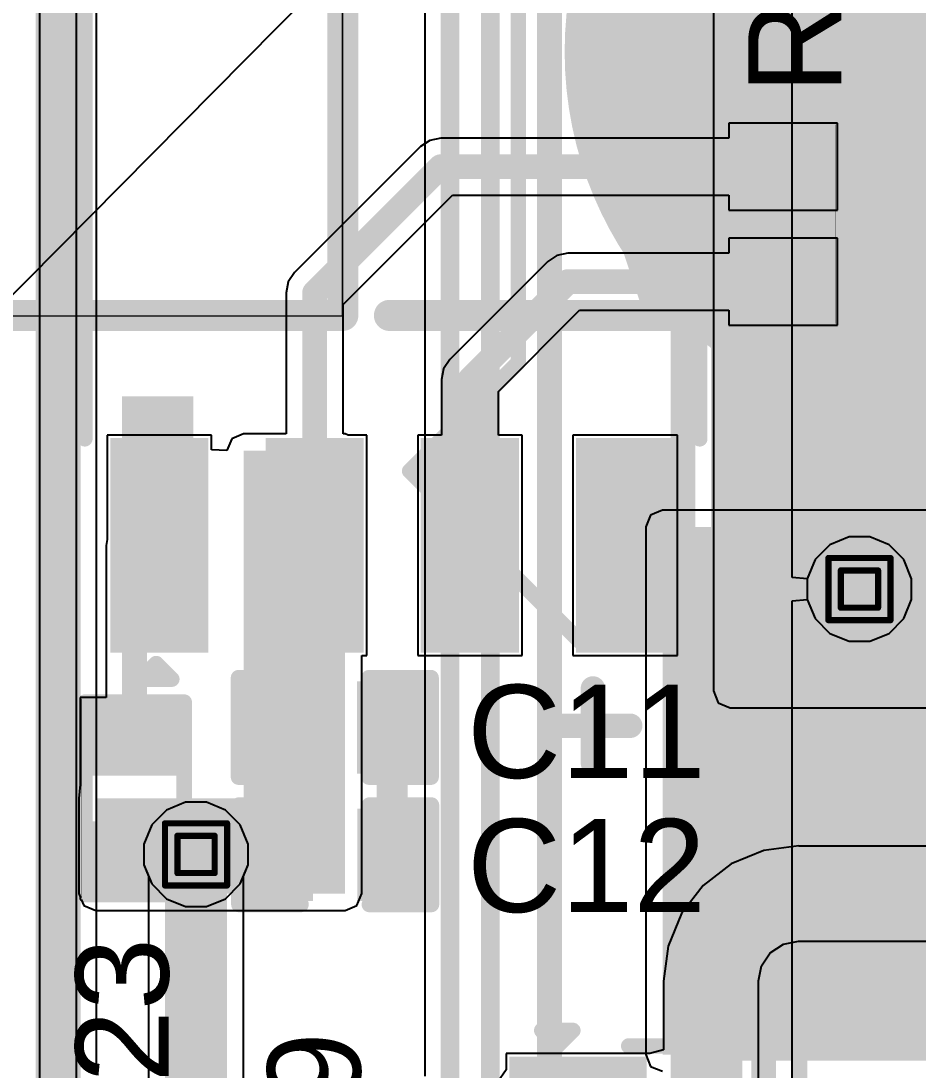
# Model space of a CAD drawing. Header units: inches. Extents: x -11 to 5433, y -4 to 5447.
# Drawn here: x 53.77 to 61.1, y 6.38 to 14.96 of the extents above; entities that cross this region are included whole.
import ezdxf

# ---------------------------------------------------------------- set-up
doc = ezdxf.new("R2010")
doc.units = ezdxf.units.IN
for name, color, linetype in [('Bottom Layer', 5, 'Continuous'), ('Bottom Overlay', 54, 'Continuous'), ('Bottom Paste', 16, 'Continuous'), ('Bottom Solder', 6, 'Continuous'), ('Drill Drawing', 1, 'Continuous'), ('Ground', 16, 'Continuous'), ('Mechanical 4', 56, 'Continuous'), ('Power', 76, 'Continuous'), ('Top Layer', 1, 'Continuous'), ('Top Overlay', 2, 'Continuous'), ('Top Paste', 8, 'Continuous'), ('Top Solder', 216, 'Continuous'), ('Via Holes', 16, 'Continuous')]:
    doc.layers.add(name, color=color, linetype=linetype)
doc.styles.add('Arial', font='', dxfattribs={"height": 0.2})
doc.styles.get('Arial').set_extended_font_data('Arial')

# ---------------------------------------------------------------- blocks, each defined once
blk = doc.blocks.new('SOIC_8_0_154___3_90___W______7')
at = {"layer": 'Top Layer'}
for points in [[(-3.475, 1.605), (-3.475, 2.205), (-1.925, 2.205), (-1.925, 1.605)], [(1.925, 1.605), (1.925, 2.205), (3.475, 2.205), (3.475, 1.605)], [(-3.475, 0.335), (-3.475, 0.935), (-1.925, 0.935), (-1.925, 0.335)], [(1.925, 0.335), (1.925, 0.935), (3.475, 0.935), (3.475, 0.335)], [(-3.475, -0.935), (-3.475, -0.335), (-1.925, -0.335), (-1.925, -0.935)], [(1.925, -0.935), (1.925, -0.335), (3.475, -0.335), (3.475, -0.935)], [(-3.475, -2.205), (-3.475, -1.605), (-1.925, -1.605), (-1.925, -2.205)], [(1.925, -2.205), (1.925, -1.605), (3.475, -1.605), (3.475, -2.205)]]:
    blk.add_hatch(color=1, dxfattribs=at).paths.add_polyline_path(points)
at = {"layer": 'Top Overlay'}
blk.add_hatch(color=2, dxfattribs=at).paths.add_polyline_path([(-1.8381, 1.6259), (-1.4825, 1.6259), (-1.4825, 2.2101), (-1.8381, 2.2101)])
at = {"layer": 'Top Paste'}
for points in [[(-3.475, 1.605), (-3.475, 2.205), (-1.925, 2.205), (-1.925, 1.605)], [(1.925, 1.605), (1.925, 2.205), (3.475, 2.205), (3.475, 1.605)], [(-3.475, 0.335), (-3.475, 0.935), (-1.925, 0.935), (-1.925, 0.335)], [(1.925, 0.335), (1.925, 0.935), (3.475, 0.935), (3.475, 0.335)], [(-3.475, -0.935), (-3.475, -0.335), (-1.925, -0.335), (-1.925, -0.935)], [(1.925, -0.935), (1.925, -0.335), (3.475, -0.335), (3.475, -0.935)], [(-3.475, -2.205), (-3.475, -1.605), (-1.925, -1.605), (-1.925, -2.205)], [(1.925, -2.205), (1.925, -1.605), (3.475, -1.605), (3.475, -2.205)]]:
    blk.add_hatch(color=8, dxfattribs=at).paths.add_polyline_path(points)
at = {"layer": 'Top Solder'}
for points in [[(-3.5766, 1.5034), (-3.5766, 2.3066), (-1.8234, 2.3066), (-1.8234, 1.5034)], [(1.8234, 1.5034), (1.8234, 2.3066), (3.5766, 2.3066), (3.5766, 1.5034)], [(-3.5766, 0.2334), (-3.5766, 1.0366), (-1.8234, 1.0366), (-1.8234, 0.2334)], [(1.8234, 0.2334), (1.8234, 1.0366), (3.5766, 1.0366), (3.5766, 0.2334)], [(-3.5766, -1.0366), (-3.5766, -0.2334), (-1.8234, -0.2334), (-1.8234, -1.0366)], [(1.8234, -1.0366), (1.8234, -0.2334), (3.5766, -0.2334), (3.5766, -1.0366)], [(-3.5766, -2.3066), (-3.5766, -1.5034), (-1.8234, -1.5034), (-1.8234, -2.3066)], [(1.8234, -2.3066), (1.8234, -1.5034), (3.5766, -1.5034), (3.5766, -2.3066)]]:
    blk.add_hatch(color=216, dxfattribs=at).paths.add_polyline_path(points)
at = {"layer": 'Top Overlay'}
for points in [[(-1.8288, 2.5146, 0.127, 0.127, 0), (1.8034, 2.5146, 0.127, 0.127, 0)], [(-3.794, 2.0574, 0.127, 0.127, 0), (-3.794, 1.8034, 0.127, 0.127, 0)], [(-3.794, 2.0574, 0.127, 0.127, 0), (-3.667, 1.9304, 0.127, 0.127, 0)], [(-3.667, 1.9304, 0.127, 0.127, 0), (-3.794, 1.8034, 0.127, 0.127, 0)], [(-1.8288, -2.5146, 0.127, 0.127, 0), (1.8034, -2.5146, 0.127, 0.127, 0)]]:
    blk.add_lwpolyline(points, format="xyseb", dxfattribs=at)
for points in [[(-1.8605, 2.5146, 0.0635, 0.0635, 1), (-1.7971, 2.5146, 0.0635, 0.0635, 1)], [(1.7716, 2.5146, 0.0635, 0.0635, 1), (1.8352, 2.5146, 0.0635, 0.0635, 1)], [(-3.8258, 2.0574, 0.0635, 0.0635, 1), (-3.7623, 2.0574, 0.0635, 0.0635, 1)], [(-3.8258, 2.0574, 0.0635, 0.0635, 1), (-3.7623, 2.0574, 0.0635, 0.0635, 1)], [(-3.6988, 1.9304, 0.0635, 0.0635, 1), (-3.6353, 1.9304, 0.0635, 0.0635, 1)], [(-3.6988, 1.9304, 0.0635, 0.0635, 1), (-3.6353, 1.9304, 0.0635, 0.0635, 1)], [(-3.8258, 1.8034, 0.0635, 0.0635, 1), (-3.7623, 1.8034, 0.0635, 0.0635, 1)], [(-3.8258, 1.8034, 0.0635, 0.0635, 1), (-3.7623, 1.8034, 0.0635, 0.0635, 1)], [(-1.8605, -2.5146, 0.0635, 0.0635, 1), (-1.7971, -2.5146, 0.0635, 0.0635, 1)], [(1.7716, -2.5146, 0.0635, 0.0635, 1), (1.8352, -2.5146, 0.0635, 0.0635, 1)]]:
    blk.add_lwpolyline(points, format="xyseb", close=True, dxfattribs=at)
blk = doc.blocks.new('R___0402_8')
at = {"layer": 'Top Layer'}
for points in [[(-0.6985, -0.3175), (-0.6985, 0.3175), (-0.2413, 0.3175), (-0.2413, -0.3175)], [(0.2413, -0.3175), (0.2413, 0.3175), (0.6985, 0.3175), (0.6985, -0.3175)]]:
    blk.add_hatch(color=1, dxfattribs=at).paths.add_polyline_path(points)
at = {"layer": 'Top Paste'}
for points in [[(-0.6985, -0.3175), (-0.6985, 0.3175), (-0.2413, 0.3175), (-0.2413, -0.3175)], [(0.2413, -0.3175), (0.2413, 0.3175), (0.6985, 0.3175), (0.6985, -0.3175)]]:
    blk.add_hatch(color=8, dxfattribs=at).paths.add_polyline_path(points)
at = {"layer": 'Top Solder'}
for points in [[(-0.7535, -0.3725), (-0.7535, 0.3725), (-0.1863, 0.3725), (-0.1863, -0.3725)], [(0.1863, -0.3725), (0.1863, 0.3725), (0.7535, 0.3725), (0.7535, -0.3725)]]:
    blk.add_hatch(color=216, dxfattribs=at).paths.add_polyline_path(points)
at = {"layer": 'Top Overlay'}
for points in [[(-0.7874, 0.4064, 0.127, 0.127, 0), (-0.7874, -0.4064, 0.127, 0.127, 0)], [(-0.7874, 0.4064, 0.127, 0.127, 0), (0.7874, 0.4064, 0.127, 0.127, 0)], [(0.7874, 0.4064, 0.127, 0.127, 0), (0.7874, -0.4064, 0.127, 0.127, 0)], [(-0.7874, -0.4064, 0.127, 0.127, 0), (0.7874, -0.4064, 0.127, 0.127, 0)], [(-0.8128, -0.4318, 0.00323, 0.00323, 0), (0.8128, -0.4318, 0.00323, 0.00323, 0)]]:
    blk.add_lwpolyline(points, format="xyseb", dxfattribs=at)
for points in [[(-0.8191, 0.4064, 0.0635, 0.0635, 1), (-0.7556, 0.4064, 0.0635, 0.0635, 1)], [(-0.8191, 0.4064, 0.0635, 0.0635, 1), (-0.7556, 0.4064, 0.0635, 0.0635, 1)], [(0.7556, 0.4064, 0.0635, 0.0635, 1), (0.8191, 0.4064, 0.0635, 0.0635, 1)], [(0.7556, 0.4064, 0.0635, 0.0635, 1), (0.8191, 0.4064, 0.0635, 0.0635, 1)], [(-0.8191, -0.4064, 0.0635, 0.0635, 1), (-0.7556, -0.4064, 0.0635, 0.0635, 1)], [(-0.8191, -0.4064, 0.0635, 0.0635, 1), (-0.7556, -0.4064, 0.0635, 0.0635, 1)], [(0.7556, -0.4064, 0.0635, 0.0635, 1), (0.8191, -0.4064, 0.0635, 0.0635, 1)], [(0.7556, -0.4064, 0.0635, 0.0635, 1), (0.8191, -0.4064, 0.0635, 0.0635, 1)], [(-0.8136, -0.4318, 0.00161, 0.00161, 1), (-0.812, -0.4318, 0.00161, 0.00161, 1)], [(0.812, -0.4318, 0.00161, 0.00161, 1), (0.8136, -0.4318, 0.00161, 0.00161, 1)]]:
    blk.add_lwpolyline(points, format="xyseb", close=True, dxfattribs=at)
blk = doc.blocks.new('R___0402_9')
at = {"layer": 'Top Layer'}
for points in [[(-0.6985, -0.3175), (-0.6985, 0.3175), (-0.2413, 0.3175), (-0.2413, -0.3175)], [(0.2413, -0.3175), (0.2413, 0.3175), (0.6985, 0.3175), (0.6985, -0.3175)]]:
    blk.add_hatch(color=1, dxfattribs=at).paths.add_polyline_path(points)
at = {"layer": 'Top Paste'}
for points in [[(-0.6985, -0.3175), (-0.6985, 0.3175), (-0.2413, 0.3175), (-0.2413, -0.3175)], [(0.2413, -0.3175), (0.2413, 0.3175), (0.6985, 0.3175), (0.6985, -0.3175)]]:
    blk.add_hatch(color=8, dxfattribs=at).paths.add_polyline_path(points)
at = {"layer": 'Top Solder'}
for points in [[(-0.7535, -0.3725), (-0.7535, 0.3725), (-0.1863, 0.3725), (-0.1863, -0.3725)], [(0.1863, -0.3725), (0.1863, 0.3725), (0.7535, 0.3725), (0.7535, -0.3725)]]:
    blk.add_hatch(color=216, dxfattribs=at).paths.add_polyline_path(points)
at = {"layer": 'Top Overlay'}
for points in [[(-0.7874, -0.4064, 0.127, 0.127, 0), (-0.7874, 0.4064, 0.127, 0.127, 0)], [(0.7874, 0.4064, 0.127, 0.127, 0), (-0.7874, 0.4064, 0.127, 0.127, 0)], [(0.7874, -0.4064, 0.127, 0.127, 0), (0.7874, 0.4064, 0.127, 0.127, 0)], [(0.7874, -0.4064, 0.127, 0.127, 0), (-0.7874, -0.4064, 0.127, 0.127, 0)], [(0.8128, -0.4318, 0.00323, 0.00323, 0), (-0.8128, -0.4318, 0.00323, 0.00323, 0)]]:
    blk.add_lwpolyline(points, format="xyseb", dxfattribs=at)
for points in [[(-0.8191, 0.4064, 0.0635, 0.0635, 1), (-0.7556, 0.4064, 0.0635, 0.0635, 1)], [(-0.8191, 0.4064, 0.0635, 0.0635, 1), (-0.7556, 0.4064, 0.0635, 0.0635, 1)], [(0.7556, 0.4064, 0.0635, 0.0635, 1), (0.8191, 0.4064, 0.0635, 0.0635, 1)], [(0.7556, 0.4064, 0.0635, 0.0635, 1), (0.8191, 0.4064, 0.0635, 0.0635, 1)], [(-0.8191, -0.4064, 0.0635, 0.0635, 1), (-0.7556, -0.4064, 0.0635, 0.0635, 1)], [(-0.8191, -0.4064, 0.0635, 0.0635, 1), (-0.7556, -0.4064, 0.0635, 0.0635, 1)], [(0.7556, -0.4064, 0.0635, 0.0635, 1), (0.8191, -0.4064, 0.0635, 0.0635, 1)], [(0.7556, -0.4064, 0.0635, 0.0635, 1), (0.8191, -0.4064, 0.0635, 0.0635, 1)], [(-0.8136, -0.4318, 0.00161, 0.00161, 1), (-0.812, -0.4318, 0.00161, 0.00161, 1)], [(0.812, -0.4318, 0.00161, 0.00161, 1), (0.8136, -0.4318, 0.00161, 0.00161, 1)]]:
    blk.add_lwpolyline(points, format="xyseb", close=True, dxfattribs=at)
blk = doc.blocks.new('MY_927_02_B_12')
at = {"layer": 'Bottom Layer'}
h = blk.add_hatch(color=5, dxfattribs=at)
edge = h.paths.add_edge_path()
edge.add_arc((0, 0), 3, 0, 360)
blk.add_hatch(color=5, dxfattribs=at).paths.add_polyline_path([(4.7, 2), (8.2, 2), (8.2, -2), (4.7, -2)])
at = {"layer": 'Bottom Paste'}
h = blk.add_hatch(color=16, dxfattribs=at)
edge = h.paths.add_edge_path()
edge.add_arc((0, 0), 3, 0, 360)
blk.add_hatch(color=16, dxfattribs=at).paths.add_polyline_path([(4.7, 2), (8.2, 2), (8.2, -2), (4.7, -2)])
at = {"layer": 'Bottom Solder'}
h = blk.add_hatch(color=6, dxfattribs=at)
edge = h.paths.add_edge_path()
edge.add_arc((0, 0), 3.0508, 0, 360)
blk.add_hatch(color=6, dxfattribs=at).paths.add_polyline_path([(4.6492, 2.0508), (8.2508, 2.0508), (8.2508, -2.0508), (4.6492, -2.0508)])
at = {"layer": 'Bottom Overlay'}
for points in [[(4.826, -2.921, 0.127, 0.127, 0), (4.826, -2.4811, 0.127, 0.127, 0)], [(5.5118, -3.1242, 0.2, 0.2, 0), (5.5118, -2.5146, 0.2, 0.2, 0)], [(5.8166, -2.8194, 0.2, 0.2, 0), (5.207, -2.8194, 0.2, 0.2, 0)], [(3.429, -4.318, 0.127, 0.127, 0), (4.826, -2.921, 0.127, 0.127, 0)], [(2.54, -3.429, 0.127, 0.127, 0), (-2.54, -3.429, 0.127, 0.127, 0)], [(3.429, -4.318, 0.127, 0.127, 0), (2.54, -3.429, 0.127, 0.127, 0)]]:
    blk.add_lwpolyline(points, format="xyseb", dxfattribs=at)
for points in [[(4.7942, -2.4811, 0.0635, 0.0635, 1), (4.8577, -2.4811, 0.0635, 0.0635, 1)], [(5.4618, -2.5146, 0.1, 0.1, 1), (5.5618, -2.5146, 0.1, 0.1, 1)], [(5.157, -2.8194, 0.1, 0.1, 1), (5.257, -2.8194, 0.1, 0.1, 1)], [(5.7666, -2.8194, 0.1, 0.1, 1), (5.8666, -2.8194, 0.1, 0.1, 1)], [(4.7942, -2.921, 0.0635, 0.0635, 1), (4.8577, -2.921, 0.0635, 0.0635, 1)], [(4.7942, -2.921, 0.0635, 0.0635, 1), (4.8577, -2.921, 0.0635, 0.0635, 1)], [(5.4618, -3.1242, 0.1, 0.1, 1), (5.5618, -3.1242, 0.1, 0.1, 1)], [(2.5082, -3.429, 0.0635, 0.0635, 1), (2.5717, -3.429, 0.0635, 0.0635, 1)], [(2.5082, -3.429, 0.0635, 0.0635, 1), (2.5717, -3.429, 0.0635, 0.0635, 1)], [(3.3972, -4.318, 0.0635, 0.0635, 1), (3.4607, -4.318, 0.0635, 0.0635, 1)], [(3.3972, -4.318, 0.0635, 0.0635, 1), (3.4607, -4.318, 0.0635, 0.0635, 1)]]:
    blk.add_lwpolyline(points, format="xyseb", close=True, dxfattribs=at)
blk = doc.blocks.new('____0402_13')
at = {"layer": 'Top Layer'}
for points in [[(-0.6985, -0.3175), (-0.6985, 0.3175), (-0.2413, 0.3175), (-0.2413, -0.3175)], [(0.2413, -0.3175), (0.2413, 0.3175), (0.6985, 0.3175), (0.6985, -0.3175)]]:
    blk.add_hatch(color=1, dxfattribs=at).paths.add_polyline_path(points)
at = {"layer": 'Top Paste'}
for points in [[(-0.6985, -0.3175), (-0.6985, 0.3175), (-0.2413, 0.3175), (-0.2413, -0.3175)], [(0.2413, -0.3175), (0.2413, 0.3175), (0.6985, 0.3175), (0.6985, -0.3175)]]:
    blk.add_hatch(color=8, dxfattribs=at).paths.add_polyline_path(points)
at = {"layer": 'Top Solder'}
for points in [[(-0.7585, -0.3775), (-0.7585, 0.3775), (-0.1813, 0.3775), (-0.1813, -0.3775)], [(0.1813, -0.3775), (0.1813, 0.3775), (0.7585, 0.3775), (0.7585, -0.3775)]]:
    blk.add_hatch(color=216, dxfattribs=at).paths.add_polyline_path(points)
at = {"layer": 'Top Overlay'}
for points in [[(-0.2794, 0.4064, 0.127, 0.127, 0), (-0.7874, 0.4064, 0.127, 0.127, 0)], [(-0.7874, 0.4064, 0.127, 0.127, 0), (-0.7874, -0.4064, 0.127, 0.127, 0)], [(0.7874, 0.4064, 0.127, 0.127, 0), (0.2794, 0.4064, 0.127, 0.127, 0)], [(0.7874, 0.4064, 0.127, 0.127, 0), (0.7874, -0.4064, 0.127, 0.127, 0)], [(-0.2794, -0.4064, 0.127, 0.127, 0), (-0.7874, -0.4064, 0.127, 0.127, 0)], [(0.7874, -0.4064, 0.127, 0.127, 0), (0.2794, -0.4064, 0.127, 0.127, 0)]]:
    blk.add_lwpolyline(points, format="xyseb", dxfattribs=at)
for points in [[(-0.8191, 0.4064, 0.0635, 0.0635, 1), (-0.7556, 0.4064, 0.0635, 0.0635, 1)], [(-0.8191, 0.4064, 0.0635, 0.0635, 1), (-0.7556, 0.4064, 0.0635, 0.0635, 1)], [(-0.3111, 0.4064, 0.0635, 0.0635, 1), (-0.2477, 0.4064, 0.0635, 0.0635, 1)], [(0.2477, 0.4064, 0.0635, 0.0635, 1), (0.3111, 0.4064, 0.0635, 0.0635, 1)], [(0.7556, 0.4064, 0.0635, 0.0635, 1), (0.8191, 0.4064, 0.0635, 0.0635, 1)], [(0.7556, 0.4064, 0.0635, 0.0635, 1), (0.8191, 0.4064, 0.0635, 0.0635, 1)], [(-0.8191, -0.4064, 0.0635, 0.0635, 1), (-0.7556, -0.4064, 0.0635, 0.0635, 1)], [(-0.8191, -0.4064, 0.0635, 0.0635, 1), (-0.7556, -0.4064, 0.0635, 0.0635, 1)], [(-0.3111, -0.4064, 0.0635, 0.0635, 1), (-0.2477, -0.4064, 0.0635, 0.0635, 1)], [(0.2477, -0.4064, 0.0635, 0.0635, 1), (0.3111, -0.4064, 0.0635, 0.0635, 1)], [(0.7556, -0.4064, 0.0635, 0.0635, 1), (0.8191, -0.4064, 0.0635, 0.0635, 1)], [(0.7556, -0.4064, 0.0635, 0.0635, 1), (0.8191, -0.4064, 0.0635, 0.0635, 1)]]:
    blk.add_lwpolyline(points, format="xyseb", close=True, dxfattribs=at)
blk = doc.blocks.new('C___0402_14')
at = {"layer": 'Top Layer'}
for points in [[(-0.6985, -0.3175), (-0.6985, 0.3175), (-0.2413, 0.3175), (-0.2413, -0.3175)], [(0.2413, -0.3175), (0.2413, 0.3175), (0.6985, 0.3175), (0.6985, -0.3175)]]:
    blk.add_hatch(color=1, dxfattribs=at).paths.add_polyline_path(points)
at = {"layer": 'Top Paste'}
for points in [[(-0.6985, -0.3175), (-0.6985, 0.3175), (-0.2413, 0.3175), (-0.2413, -0.3175)], [(0.2413, -0.3175), (0.2413, 0.3175), (0.6985, 0.3175), (0.6985, -0.3175)]]:
    blk.add_hatch(color=8, dxfattribs=at).paths.add_polyline_path(points)
at = {"layer": 'Top Solder'}
for points in [[(-0.7585, -0.3775), (-0.7585, 0.3775), (-0.1813, 0.3775), (-0.1813, -0.3775)], [(0.1813, -0.3775), (0.1813, 0.3775), (0.7585, 0.3775), (0.7585, -0.3775)]]:
    blk.add_hatch(color=216, dxfattribs=at).paths.add_polyline_path(points)
at = {"layer": 'Top Overlay'}
for points in [[(-0.2794, 0.4064, 0.127, 0.127, 0), (-0.7874, 0.4064, 0.127, 0.127, 0)], [(-0.7874, 0.4064, 0.127, 0.127, 0), (-0.7874, -0.4064, 0.127, 0.127, 0)], [(0.7874, 0.4064, 0.127, 0.127, 0), (0.2794, 0.4064, 0.127, 0.127, 0)], [(0.7874, 0.4064, 0.127, 0.127, 0), (0.7874, -0.4064, 0.127, 0.127, 0)], [(-0.2794, -0.4064, 0.127, 0.127, 0), (-0.7874, -0.4064, 0.127, 0.127, 0)], [(0.7874, -0.4064, 0.127, 0.127, 0), (0.2794, -0.4064, 0.127, 0.127, 0)]]:
    blk.add_lwpolyline(points, format="xyseb", dxfattribs=at)
for points in [[(-0.8191, 0.4064, 0.0635, 0.0635, 1), (-0.7556, 0.4064, 0.0635, 0.0635, 1)], [(-0.8191, 0.4064, 0.0635, 0.0635, 1), (-0.7556, 0.4064, 0.0635, 0.0635, 1)], [(-0.3111, 0.4064, 0.0635, 0.0635, 1), (-0.2477, 0.4064, 0.0635, 0.0635, 1)], [(0.2477, 0.4064, 0.0635, 0.0635, 1), (0.3111, 0.4064, 0.0635, 0.0635, 1)], [(0.7556, 0.4064, 0.0635, 0.0635, 1), (0.8191, 0.4064, 0.0635, 0.0635, 1)], [(0.7556, 0.4064, 0.0635, 0.0635, 1), (0.8191, 0.4064, 0.0635, 0.0635, 1)], [(-0.8191, -0.4064, 0.0635, 0.0635, 1), (-0.7556, -0.4064, 0.0635, 0.0635, 1)], [(-0.8191, -0.4064, 0.0635, 0.0635, 1), (-0.7556, -0.4064, 0.0635, 0.0635, 1)], [(-0.3111, -0.4064, 0.0635, 0.0635, 1), (-0.2477, -0.4064, 0.0635, 0.0635, 1)], [(0.2477, -0.4064, 0.0635, 0.0635, 1), (0.3111, -0.4064, 0.0635, 0.0635, 1)], [(0.7556, -0.4064, 0.0635, 0.0635, 1), (0.8191, -0.4064, 0.0635, 0.0635, 1)], [(0.7556, -0.4064, 0.0635, 0.0635, 1), (0.8191, -0.4064, 0.0635, 0.0635, 1)]]:
    blk.add_lwpolyline(points, format="xyseb", close=True, dxfattribs=at)
blk = doc.blocks.new('SOT_23_37')
at = {"layer": 'Top Layer'}
for points in [[(-0.41, 1.46), (0.41, 1.46), (0.41, 0.54), (-0.41, 0.54)], [(-1.36, -0.54), (-0.54, -0.54), (-0.54, -1.46), (-1.36, -1.46)], [(0.54, -0.54), (1.36, -0.54), (1.36, -1.46), (0.54, -1.46)]]:
    blk.add_hatch(color=1, dxfattribs=at).paths.add_polyline_path(points)
at = {"layer": 'Top Paste'}
for points in [[(-0.41, 1.46), (0.41, 1.46), (0.41, 0.54), (-0.41, 0.54)], [(-1.36, -0.54), (-0.54, -0.54), (-0.54, -1.46), (-1.36, -1.46)], [(0.54, -0.54), (1.36, -0.54), (1.36, -1.46), (0.54, -1.46)]]:
    blk.add_hatch(color=8, dxfattribs=at).paths.add_polyline_path(points)
at = {"layer": 'Top Solder'}
for points in [[(-0.5116, 1.5616), (0.5116, 1.5616), (0.5116, 0.4384), (-0.5116, 0.4384)], [(-1.4616, -0.4384), (-0.4384, -0.4384), (-0.4384, -1.5616), (-1.4616, -1.5616)], [(0.4384, -0.4384), (1.4616, -0.4384), (1.4616, -1.5616), (0.4384, -1.5616)]]:
    blk.add_hatch(color=216, dxfattribs=at).paths.add_polyline_path(points)
at = {"layer": 'Top Overlay'}
for points in [[(-1.5494, -0.5842, 0.127, 0.127, 0), (-1.5494, 0.8128, 0.127, 0.127, 0)], [(-0.5588, 0.8128, 0.127, 0.127, 0), (-1.5494, 0.8128, 0.127, 0.127, 0)], [(1.5494, 0.8128, 0.127, 0.127, 0), (0.5588, 0.8128, 0.127, 0.127, 0)], [(1.5494, -0.5842, 0.127, 0.127, 0), (1.5494, 0.8128, 0.127, 0.127, 0)], [(0.3302, -0.7874, 0.127, 0.127, 0), (-0.3302, -0.7874, 0.127, 0.127, 0)], [(-1.5494, -1.1684, 0.127, 0.127, 0), (-1.6764, -1.0414, 0.127, 0.127, 0)], [(-1.6764, -1.2954, 0.127, 0.127, 0), (-1.6764, -1.0414, 0.127, 0.127, 0)], [(-1.6764, -1.2954, 0.127, 0.127, 0), (-1.5494, -1.1684, 0.127, 0.127, 0)]]:
    blk.add_lwpolyline(points, format="xyseb", dxfattribs=at)
for points in [[(-1.5812, 0.8128, 0.0635, 0.0635, 1), (-1.5176, 0.8128, 0.0635, 0.0635, 1)], [(-1.5812, 0.8128, 0.0635, 0.0635, 1), (-1.5176, 0.8128, 0.0635, 0.0635, 1)], [(-0.5905, 0.8128, 0.0635, 0.0635, 1), (-0.5271, 0.8128, 0.0635, 0.0635, 1)], [(0.5271, 0.8128, 0.0635, 0.0635, 1), (0.5905, 0.8128, 0.0635, 0.0635, 1)], [(1.5176, 0.8128, 0.0635, 0.0635, 1), (1.5812, 0.8128, 0.0635, 0.0635, 1)], [(1.5176, 0.8128, 0.0635, 0.0635, 1), (1.5812, 0.8128, 0.0635, 0.0635, 1)], [(-1.5812, -0.5842, 0.0635, 0.0635, 1), (-1.5176, -0.5842, 0.0635, 0.0635, 1)], [(1.5176, -0.5842, 0.0635, 0.0635, 1), (1.5812, -0.5842, 0.0635, 0.0635, 1)], [(-0.3619, -0.7874, 0.0635, 0.0635, 1), (-0.2984, -0.7874, 0.0635, 0.0635, 1)], [(0.2984, -0.7874, 0.0635, 0.0635, 1), (0.3619, -0.7874, 0.0635, 0.0635, 1)], [(-1.7082, -1.0414, 0.0635, 0.0635, 1), (-1.6446, -1.0414, 0.0635, 0.0635, 1)], [(-1.7082, -1.0414, 0.0635, 0.0635, 1), (-1.6446, -1.0414, 0.0635, 0.0635, 1)], [(-1.5812, -1.1684, 0.0635, 0.0635, 1), (-1.5176, -1.1684, 0.0635, 0.0635, 1)], [(-1.5812, -1.1684, 0.0635, 0.0635, 1), (-1.5176, -1.1684, 0.0635, 0.0635, 1)], [(-1.7082, -1.2954, 0.0635, 0.0635, 1), (-1.6446, -1.2954, 0.0635, 0.0635, 1)], [(-1.7082, -1.2954, 0.0635, 0.0635, 1), (-1.6446, -1.2954, 0.0635, 0.0635, 1)]]:
    blk.add_lwpolyline(points, format="xyseb", close=True, dxfattribs=at)
blk = doc.blocks.new('VSON_10_EP_3_3__B_56')
at = {"layer": 'Bottom Solder'}
blk.add_line((0.4153, 1.7527), (5389.6635, 5446.725), dxfattribs=at)

msp = doc.modelspace()

# ---------------------------------------------------------------- hatches: boundary and pattern name
at = {"layer": 'Bottom Layer'}
msp.add_hatch(color=5, dxfattribs=at).paths.add_polyline_path([(59.0148, 6.5066), (63.5148, 6.5066), (63.5148, 10.8204), (59.0148, 10.8204)])
h = msp.add_hatch(color=5, dxfattribs=at)
edge = h.paths.add_edge_path()
edge.add_arc((60.6253, 10.3124), 0.3, 0, 360)
h = msp.add_hatch(color=5, dxfattribs=at)
edge = h.paths.add_edge_path()
edge.add_arc((55.1993, 8.1427), 0.3, 0, 360)
at = {"layer": 'Ground'}
h = msp.add_hatch(color=16, dxfattribs=at)
edge = h.paths.add_edge_path()
edge.add_arc((60.6253, 10.3124), 0.3, 0, 360)
h = msp.add_hatch(color=16, dxfattribs=at)
edge = h.paths.add_edge_path()
edge.add_arc((55.1993, 8.1427), 0.3, 0, 360)
at = {"layer": 'Power'}
msp.add_hatch(color=76, dxfattribs=at).paths.add_polyline_path([(59.5682, 9.4792), (64.3022, 9.4792), (64.3022, 19.7866), (59.5682, 19.7866)])
h = msp.add_hatch(color=76, dxfattribs=at)
edge = h.paths.add_edge_path()
edge.add_arc((60.6253, 10.3124), 0.3, 0, 360)
h = msp.add_hatch(color=76, dxfattribs=at)
edge = h.paths.add_edge_path()
edge.add_arc((55.1993, 8.1427), 0.3, 0, 360)
at = {"layer": 'Top Layer'}
for points in [[(55.588, 7.8223), (56.4185, 7.8223), (56.4185, 11.445), (55.588, 11.445)], [(54.3786, 7.8223), (56.4185, 7.8223), (56.4185, 8.6005), (54.3786, 8.6005)]]:
    msp.add_hatch(color=1, dxfattribs=at).paths.add_polyline_path(points)
h = msp.add_hatch(color=1, dxfattribs=at)
edge = h.paths.add_edge_path()
edge.add_arc((60.6253, 10.3124), 0.3, 0, 360)
h = msp.add_hatch(color=1, dxfattribs=at)
edge = h.paths.add_edge_path()
edge.add_arc((55.1993, 8.1427), 0.3, 0, 360)
at = {"layer": 'Via Holes'}
h = msp.add_hatch(color=7, dxfattribs=at)
edge = h.paths.add_edge_path()
edge.add_arc((60.6253, 10.3124), 0.15, 0, 360)
h = msp.add_hatch(color=7, dxfattribs=at)
edge = h.paths.add_edge_path()
edge.add_arc((55.1993, 8.1427), 0.15, 0, 360)

# ---------------------------------------------------------------- linework, layer by layer
at = {"layer": 'Bottom Layer'}
for p, q in [((54.2228, 5.5009), (54.2228, 20.8349)), ((58.9176, 10.9176), (58.8773, 10.8204)), ((59.0148, 10.9579), (58.9176, 10.9176)), ((63.5148, 10.9579), (59.0148, 10.9579)), ((58.8773, 10.8204), (58.8773, 6.5066)), ((54.9574, 8.5047), (54.8373, 8.3846)), ((55.1144, 8.5697), (54.9574, 8.5047)), ((55.2842, 8.5697), (55.1144, 8.5697)), ((55.4412, 8.5047), (55.2842, 8.5697)), ((55.5613, 8.3846), (55.4412, 8.5047)), ((54.8373, 8.3846), (54.7723, 8.2276)), ((55.6263, 8.2276), (55.5613, 8.3846)), ((54.7723, 8.2276), (54.7723, 8.0578)), ((55.6263, 8.0578), (55.6263, 8.2276)), ((54.7723, 8.0578), (54.8108, 7.9647)), ((55.5878, 7.9647), (55.6263, 8.0578)), ((54.8108, 7.9647), (54.8108, 5.5039)), ((55.5878, 5.9166), (55.5878, 7.9647)), ((58.8773, 6.5066), (58.9176, 6.4094)), ((58.9176, 6.4094), (59.0148, 6.3692))]:
    msp.add_line(p, q, dxfattribs=at)
for points in [[(53.9897, 3.1269, 0.2032, 0.2032, 0), (53.9897, 20.8349, 0.2032, 0.2032, 0)], [(55.1993, 2.5451, 0.508, 0.508, 0), (55.1993, 8.1427, 0.508, 0.508, 0)]]:
    msp.add_lwpolyline(points, format="xyseb", dxfattribs=at)
msp.add_lwpolyline([(55.0723, 8.1427, 0.254, 0.254, 1), (55.3263, 8.1427, 0.254, 0.254, 1)], format="xyseb", close=True, dxfattribs=at)
at = {"layer": 'Drill Drawing'}
for points in [[(60.3713, 10.5664, 0.0508, 0.0508, 0), (60.8793, 10.5664, 0.0508, 0.0508, 0)], [(60.3713, 10.0584, 0.0508, 0.0508, 0), (60.3713, 10.5664, 0.0508, 0.0508, 0)], [(60.8793, 10.0584, 0.0508, 0.0508, 0), (60.8793, 10.5664, 0.0508, 0.0508, 0)], [(60.4729, 10.4648, 0.0508, 0.0508, 0), (60.7777, 10.4648, 0.0508, 0.0508, 0)], [(60.4729, 10.16, 0.0508, 0.0508, 0), (60.4729, 10.4648, 0.0508, 0.0508, 0)], [(60.7777, 10.16, 0.0508, 0.0508, 0), (60.7777, 10.4648, 0.0508, 0.0508, 0)], [(60.4729, 10.16, 0.0508, 0.0508, 0), (60.7777, 10.16, 0.0508, 0.0508, 0)], [(60.3713, 10.0584, 0.0508, 0.0508, 0), (60.8793, 10.0584, 0.0508, 0.0508, 0)], [(54.9453, 8.3967, 0.0508, 0.0508, 0), (55.4533, 8.3967, 0.0508, 0.0508, 0)], [(54.9453, 7.8887, 0.0508, 0.0508, 0), (54.9453, 8.3967, 0.0508, 0.0508, 0)], [(55.4533, 7.8887, 0.0508, 0.0508, 0), (55.4533, 8.3967, 0.0508, 0.0508, 0)], [(55.0469, 8.2951, 0.0508, 0.0508, 0), (55.3517, 8.2951, 0.0508, 0.0508, 0)], [(55.0469, 7.9903, 0.0508, 0.0508, 0), (55.0469, 8.2951, 0.0508, 0.0508, 0)], [(55.3517, 7.9903, 0.0508, 0.0508, 0), (55.3517, 8.2951, 0.0508, 0.0508, 0)], [(55.0469, 7.9903, 0.0508, 0.0508, 0), (55.3517, 7.9903, 0.0508, 0.0508, 0)], [(54.9453, 7.8887, 0.0508, 0.0508, 0), (55.4533, 7.8887, 0.0508, 0.0508, 0)]]:
    msp.add_lwpolyline(points, format="xyseb", dxfattribs=at)
for points in [[(60.3586, 10.5664, 0.0254, 0.0254, 1), (60.384, 10.5664, 0.0254, 0.0254, 1)], [(60.3586, 10.5664, 0.0254, 0.0254, 1), (60.384, 10.5664, 0.0254, 0.0254, 1)], [(60.8666, 10.5664, 0.0254, 0.0254, 1), (60.892, 10.5664, 0.0254, 0.0254, 1)], [(60.8666, 10.5664, 0.0254, 0.0254, 1), (60.892, 10.5664, 0.0254, 0.0254, 1)], [(60.4602, 10.4648, 0.0254, 0.0254, 1), (60.4856, 10.4648, 0.0254, 0.0254, 1)], [(60.4602, 10.4648, 0.0254, 0.0254, 1), (60.4856, 10.4648, 0.0254, 0.0254, 1)], [(60.765, 10.4648, 0.0254, 0.0254, 1), (60.7904, 10.4648, 0.0254, 0.0254, 1)], [(60.765, 10.4648, 0.0254, 0.0254, 1), (60.7904, 10.4648, 0.0254, 0.0254, 1)], [(60.4602, 10.16, 0.0254, 0.0254, 1), (60.4856, 10.16, 0.0254, 0.0254, 1)], [(60.4602, 10.16, 0.0254, 0.0254, 1), (60.4856, 10.16, 0.0254, 0.0254, 1)], [(60.765, 10.16, 0.0254, 0.0254, 1), (60.7904, 10.16, 0.0254, 0.0254, 1)], [(60.765, 10.16, 0.0254, 0.0254, 1), (60.7904, 10.16, 0.0254, 0.0254, 1)], [(60.3586, 10.0584, 0.0254, 0.0254, 1), (60.384, 10.0584, 0.0254, 0.0254, 1)], [(60.3586, 10.0584, 0.0254, 0.0254, 1), (60.384, 10.0584, 0.0254, 0.0254, 1)], [(60.8666, 10.0584, 0.0254, 0.0254, 1), (60.892, 10.0584, 0.0254, 0.0254, 1)], [(60.8666, 10.0584, 0.0254, 0.0254, 1), (60.892, 10.0584, 0.0254, 0.0254, 1)], [(54.9326, 8.3967, 0.0254, 0.0254, 1), (54.958, 8.3967, 0.0254, 0.0254, 1)], [(54.9326, 8.3967, 0.0254, 0.0254, 1), (54.958, 8.3967, 0.0254, 0.0254, 1)], [(55.4406, 8.3967, 0.0254, 0.0254, 1), (55.466, 8.3967, 0.0254, 0.0254, 1)], [(55.4406, 8.3967, 0.0254, 0.0254, 1), (55.466, 8.3967, 0.0254, 0.0254, 1)], [(55.0342, 8.2951, 0.0254, 0.0254, 1), (55.0596, 8.2951, 0.0254, 0.0254, 1)], [(55.0342, 8.2951, 0.0254, 0.0254, 1), (55.0596, 8.2951, 0.0254, 0.0254, 1)], [(55.339, 8.2951, 0.0254, 0.0254, 1), (55.3644, 8.2951, 0.0254, 0.0254, 1)], [(55.339, 8.2951, 0.0254, 0.0254, 1), (55.3644, 8.2951, 0.0254, 0.0254, 1)], [(55.0342, 7.9903, 0.0254, 0.0254, 1), (55.0596, 7.9903, 0.0254, 0.0254, 1)], [(55.0342, 7.9903, 0.0254, 0.0254, 1), (55.0596, 7.9903, 0.0254, 0.0254, 1)], [(55.339, 7.9903, 0.0254, 0.0254, 1), (55.3644, 7.9903, 0.0254, 0.0254, 1)], [(55.339, 7.9903, 0.0254, 0.0254, 1), (55.3644, 7.9903, 0.0254, 0.0254, 1)], [(54.9326, 7.8887, 0.0254, 0.0254, 1), (54.958, 7.8887, 0.0254, 0.0254, 1)], [(54.9326, 7.8887, 0.0254, 0.0254, 1), (54.958, 7.8887, 0.0254, 0.0254, 1)], [(55.4406, 7.8887, 0.0254, 0.0254, 1), (55.466, 7.8887, 0.0254, 0.0254, 1)], [(55.4406, 7.8887, 0.0254, 0.0254, 1), (55.466, 7.8887, 0.0254, 0.0254, 1)]]:
    msp.add_lwpolyline(points, format="xyseb", close=True, dxfattribs=at)
at = {"layer": 'Ground'}
for p, q in [((57.0698, 24.7046), (57.0698, 6.3291)), ((53.9197, 20.5392), (53.9197, 6.2763)), ((60.0758, 10.4082), (60.0758, 19.0051)), ((54.3859, 6.3728), (54.3859, 16.8786)), ((60.5404, 10.7394), (60.3834, 10.6744)), ((60.7102, 10.7394), (60.5404, 10.7394)), ((60.8672, 10.6744), (60.7102, 10.7394)), ((60.3834, 10.6744), (60.2633, 10.5543)), ((60.9873, 10.5543), (60.8672, 10.6744)), ((60.2633, 10.5543), (60.1983, 10.3974)), ((61.0523, 10.3974), (60.9873, 10.5543)), ((60.1983, 10.3974), (60.0758, 10.4082)), ((61.0523, 10.2275), (61.0523, 10.3974)), ((60.0755, 10.2174), (60.1983, 10.2275)), ((60.0755, 5.5274), (60.0755, 10.2174)), ((60.1983, 10.2275), (60.2633, 10.0706)), ((60.9873, 10.0706), (61.0523, 10.2275)), ((60.2633, 10.0706), (60.3834, 9.9504)), ((60.8672, 9.9504), (60.9873, 10.0706)), ((60.3834, 9.9504), (60.5404, 9.8854)), ((60.7102, 9.8854), (60.8672, 9.9504)), ((60.5404, 9.8854), (60.7102, 9.8854)), ((54.9574, 8.5047), (54.8373, 8.3846)), ((55.1144, 8.5697), (54.9574, 8.5047)), ((55.2842, 8.5697), (55.1144, 8.5697)), ((55.4412, 8.5047), (55.2842, 8.5697)), ((55.5613, 8.3846), (55.4412, 8.5047)), ((54.8373, 8.3846), (54.7723, 8.2276)), ((55.6263, 8.2276), (55.5613, 8.3846)), ((54.7723, 8.2276), (54.7723, 8.0578)), ((55.6263, 8.0578), (55.6263, 8.2276)), ((54.7723, 8.0578), (54.8373, 7.9008)), ((55.5613, 7.9008), (55.6263, 8.0578)), ((54.8373, 7.9008), (54.9574, 7.7807)), ((55.4412, 7.7807), (55.5613, 7.9008)), ((54.9574, 7.7807), (55.1144, 7.7157)), ((55.2842, 7.7157), (55.4412, 7.7807)), ((55.1144, 7.7157), (55.2842, 7.7157))]:
    msp.add_line(p, q, dxfattribs=at)
for points in [[(59.8427, 10.2932, 0.2032, 0.2032, 0), (59.8427, 28.9278, 0.2032, 0.2032, 0)], [(59.5122, 5.8928, 0.2032, 0.2032, 0), (59.5122, 28.6723, 0.2032, 0.2032, 0)], [(59.182, 6.1468, 0.2032, 0.2032, 0), (59.182, 28.5356, 0.2032, 0.2032, 0)], [(58.0898, 5.7414, 0.2032, 0.2032, 0), (58.0898, 27.8232, 0.2032, 0.2032, 0)], [(57.6072, 6.1065, 0.1524, 0.1524, 0), (57.6072, 24.9272, 0.1524, 0.1524, 0)], [(57.277, 6.2433, 0.1524, 0.1524, 0), (57.277, 24.7904, 0.1524, 0.1524, 0)], [(54.1528, 6.2763, 0.2032, 0.2032, 0), (54.1528, 20.6718, 0.2032, 0.2032, 0)], [(59.8424, 10.2929, 0.2032, 0.2032, 0), (59.8427, 10.2932, 0.2032, 0.2032, 0)], [(59.8424, 5.5274, 0.2032, 0.2032, 0), (59.8424, 10.2929, 0.2032, 0.2032, 0)]]:
    msp.add_lwpolyline(points, format="xyseb", dxfattribs=at)
for points in [[(59.7916, 10.2929, 0.1016, 0.1016, 1), (59.8932, 10.2929, 0.1016, 0.1016, 1)], [(59.7916, 10.2929, 0.1016, 0.1016, 1), (59.8932, 10.2929, 0.1016, 0.1016, 1)], [(59.7919, 10.2932, 0.1016, 0.1016, 1), (59.8935, 10.2932, 0.1016, 0.1016, 1)], [(59.7919, 10.2932, 0.1016, 0.1016, 1), (59.8935, 10.2932, 0.1016, 0.1016, 1)]]:
    msp.add_lwpolyline(points, format="xyseb", close=True, dxfattribs=at)
at = {"layer": 'Mechanical 4'}
for points in [[(56.4, 12.55, 0.254, 0.254, 0), (56.4, 27.45, 0.254, 0.254, 0)], [(56.3972, 12.545, 0.0127, 0.0127, 0), (56.3972, 27.445, 0.0127, 0.0127, 0)], [(59, 12.55, 0.254, 0.254, 0), (59, 16.648, 0.254, 0.254, 0)], [(58.492, 14.074, 0.254, 0.254, 0), (59, 12.55, 0.254, 0.254, 0)], [(59, 12.55, 0.254, 0.254, 0), (59.508, 14.074, 0.254, 0.254, 0)], [(29.6, 12.55, 0.254, 0.254, 0), (56.4, 12.55, 0.254, 0.254, 0)], [(56.781, 12.55, 0.254, 0.254, 0), (59.254, 12.55, 0.254, 0.254, 0)], [(29.5972, 12.545, 0.0127, 0.0127, 0), (56.3972, 12.545, 0.0127, 0.0127, 0)]]:
    msp.add_lwpolyline(points, format="xyseb", dxfattribs=at)
for points in [[(58.4285, 14.074, 0.127, 0.127, 1), (58.5555, 14.074, 0.127, 0.127, 1)], [(59.4445, 14.074, 0.127, 0.127, 1), (59.5715, 14.074, 0.127, 0.127, 1)], [(56.3365, 12.55, 0.127, 0.127, 1), (56.4635, 12.55, 0.127, 0.127, 1)], [(56.3365, 12.55, 0.127, 0.127, 1), (56.4635, 12.55, 0.127, 0.127, 1)], [(56.7175, 12.55, 0.127, 0.127, 1), (56.8445, 12.55, 0.127, 0.127, 1)], [(58.9365, 12.55, 0.127, 0.127, 1), (59.0635, 12.55, 0.127, 0.127, 1)], [(58.9365, 12.55, 0.127, 0.127, 1), (59.0635, 12.55, 0.127, 0.127, 1)], [(58.9365, 12.55, 0.127, 0.127, 1), (59.0635, 12.55, 0.127, 0.127, 1)], [(59.1905, 12.55, 0.127, 0.127, 1), (59.3175, 12.55, 0.127, 0.127, 1)], [(56.394, 12.545, 0.00635, 0.00635, 1), (56.4004, 12.545, 0.00635, 0.00635, 1)], [(56.394, 12.545, 0.00635, 0.00635, 1), (56.4004, 12.545, 0.00635, 0.00635, 1)]]:
    msp.add_lwpolyline(points, format="xyseb", close=True, dxfattribs=at)
at = {"layer": 'Power'}
for p, q in [((59.4307, 19.7866), (59.4307, 9.4792)), ((59.4307, 9.4792), (59.471, 9.3819)), ((59.471, 9.3819), (59.5682, 9.3417)), ((59.5682, 9.3417), (64.3022, 9.3417))]:
    msp.add_line(p, q, dxfattribs=at)
at = {"layer": 'Top Layer'}
for p, q in [((60.4452, 14.1214), (59.5562, 14.1214)), ((59.5562, 14.1214), (59.5562, 13.9989)), ((60.4452, 13.4102), (60.4452, 14.1214)), ((57.2001, 13.9989), (57.1109, 13.9811)), ((59.5562, 13.9989), (57.2001, 13.9989)), ((57.0352, 13.9306), (56.0045, 12.8998)), ((57.1109, 13.9811), (57.0352, 13.9306)), ((56.4024, 12.6385), (57.2966, 13.5327)), ((57.2966, 13.5327), (59.5562, 13.5327)), ((59.5562, 13.5327), (59.5562, 13.4102)), ((59.5562, 13.4102), (60.4452, 13.4102)), ((60.4452, 13.1816), (59.5562, 13.1816)), ((59.5562, 13.1816), (59.5562, 13.0591)), ((60.4452, 12.4704), (60.4452, 13.1816)), ((58.151, 13.0413), (58.0754, 12.9908)), ((58.2402, 13.0591), (58.151, 13.0413)), ((59.5562, 13.0591), (58.2402, 13.0591)), ((58.0754, 12.9908), (57.2745, 12.1899)), ((56.0045, 12.8998), (55.954, 12.8242)), ((55.954, 12.8242), (55.9362, 12.735)), ((55.9362, 12.735), (55.9362, 11.5825)), ((56.4024, 11.5825), (56.4024, 12.6385)), ((57.6724, 11.9286), (58.3367, 12.5929)), ((58.3367, 12.5929), (59.5562, 12.5929)), ((59.5562, 12.5929), (59.5562, 12.4704)), ((59.5562, 12.4704), (60.4452, 12.4704)), ((57.2745, 12.1899), (57.224, 12.1143)), ((57.224, 12.1143), (57.2062, 12.0251)), ((57.2062, 12.0251), (57.2062, 11.572)), ((57.6724, 11.572), (57.6724, 11.9286)), ((55.588, 11.5825), (55.4908, 11.5422)), ((55.9362, 11.5825), (55.588, 11.5825)), ((56.4185, 11.5825), (56.4024, 11.5825)), ((56.4438, 11.572), (56.4185, 11.5825)), ((55.3263, 11.572), (54.4723, 11.572)), ((54.4723, 11.572), (54.4723, 10.7167)), ((55.3263, 11.4516), (55.3263, 11.572)), ((55.4908, 11.5422), (55.4506, 11.445)), ((56.5963, 11.572), (56.4438, 11.572)), ((56.5963, 9.768), (56.5963, 11.572)), ((57.2062, 11.572), (57.0123, 11.572)), ((57.0123, 11.572), (57.0123, 9.768)), ((57.8663, 11.572), (57.6724, 11.572)), ((57.8663, 9.768), (57.8663, 11.572)), ((59.1363, 11.572), (58.2823, 11.572)), ((58.2823, 11.572), (58.2823, 9.768)), ((59.1363, 9.768), (59.1363, 11.572)), ((55.4506, 11.445), (55.3263, 11.4516)), ((60.5404, 10.7394), (60.3834, 10.6744)), ((60.7102, 10.7394), (60.5404, 10.7394)), ((60.8672, 10.6744), (60.7102, 10.7394)), ((54.4723, 10.7167), (54.463, 10.67)), ((54.463, 10.67), (54.463, 9.426)), ((60.3834, 10.6744), (60.2633, 10.5543)), ((60.9873, 10.5543), (60.8672, 10.6744)), ((60.2633, 10.5543), (60.1983, 10.3974)), ((61.0523, 10.3974), (60.9873, 10.5543)), ((60.1983, 10.3974), (60.1983, 10.2275)), ((61.0523, 10.2275), (61.0523, 10.3974)), ((60.1983, 10.2275), (60.2633, 10.0706)), ((60.9873, 10.0706), (61.0523, 10.2275)), ((60.2633, 10.0706), (60.3834, 9.9504)), ((60.8672, 9.9504), (60.9873, 10.0706)), ((60.3834, 9.9504), (60.5404, 9.8854)), ((60.7102, 9.8854), (60.8672, 9.9504)), ((60.5404, 9.8854), (60.7102, 9.8854)), ((56.556, 7.8223), (56.556, 9.768)), ((56.556, 9.768), (56.5963, 9.768)), ((57.0123, 9.768), (57.8663, 9.768)), ((58.2823, 9.768), (59.1363, 9.768)), ((54.463, 9.426), (54.2516, 9.426)), ((54.2516, 9.426), (54.2516, 8.7148)), ((54.2516, 8.7148), (54.2411, 8.6005)), ((54.2516, 8.7148), (54.2516, 8.7148)), ((54.2411, 8.6005), (54.2411, 8.5921)), ((54.2411, 8.5921), (54.2411, 7.8223)), ((59.8428, 8.175), (59.5757, 8.0644)), ((60.1294, 8.2127), (59.8428, 8.175)), ((60.1294, 8.2107), (60.1294, 8.2127)), ((64.0958, 8.2107), (60.1294, 8.2107)), ((59.5757, 8.0644), (59.3463, 7.8883)), ((54.2411, 7.8223), (54.2516, 7.797)), ((56.5157, 7.7251), (56.556, 7.8223)), ((59.3463, 7.8883), (59.1703, 7.659)), ((54.2516, 7.797), (54.2516, 7.775)), ((54.2516, 7.775), (54.2607, 7.775)), ((54.2607, 7.775), (54.2814, 7.7251)), ((54.2814, 7.7251), (54.3786, 7.6848)), ((56.4185, 7.6848), (56.5157, 7.7251)), ((54.3786, 7.6848), (56.4185, 7.6848)), ((59.1703, 7.659), (59.0597, 7.3919)), ((59.0597, 7.3919), (59.0219, 7.1052)), ((59.8963, 7.3383), (60.0033, 7.4098)), ((60.0033, 7.4098), (60.1267, 7.4343)), ((60.1267, 7.4343), (60.1294, 7.4338)), ((60.1294, 7.4338), (64.0958, 7.4338)), ((59.8249, 7.2314), (59.8963, 7.3383)), ((59.8003, 7.108), (59.8249, 7.2314)), ((59.0219, 7.1052), (59.0239, 7.1052)), ((59.0239, 7.1052), (59.0239, 6.5438)), ((59.8009, 7.1052), (59.8003, 7.108)), ((59.8009, 5.5636), (59.8009, 7.1052)), ((59.0239, 6.5438), (58.9095, 6.5136)), ((58.8969, 6.5136), (57.7355, 6.5136)), ((57.7355, 6.5136), (57.7355, 6.3815)), ((58.9095, 6.5136), (58.8969, 6.5136)), ((57.7355, 6.3815), (57.6688, 6.2822))]:
    msp.add_line(p, q, dxfattribs=at)
for points in [[(56.1693, 12.735, 0.2032, 0.2032, 0), (57.2001, 13.7658, 0.2032, 0.2032, 0)], [(57.2001, 13.7658, 0.2032, 0.2032, 0), (60.0007, 13.7658, 0.2032, 0.2032, 0)], [(57.4393, 12.0251, 0.2032, 0.2032, 0), (58.2402, 12.826, 0.2032, 0.2032, 0)], [(58.2402, 12.826, 0.2032, 0.2032, 0), (58.5196, 12.826, 0.2032, 0.2032, 0)], [(58.5196, 12.826, 0.2032, 0.2032, 0), (60.0007, 12.826, 0.2032, 0.2032, 0)], [(56.1693, 10.67, 0.2032, 0.2032, 0), (56.1693, 12.735, 0.2032, 0.2032, 0)], [(57.4393, 10.67, 0.2032, 0.2032, 0), (57.4393, 12.0251, 0.2032, 0.2032, 0)], [(54.6961, 9.0704, 0.2032, 0.2032, 0), (54.6961, 10.67, 0.2032, 0.2032, 0)], [(56.8043, 8.1427, 0.254, 0.254, 0), (56.8043, 9.1812, 0.254, 0.254, 0)], [(56.8072, 8.1398, 0.254, 0.254, 0), (56.8235, 8.1235, 0.254, 0.254, 0)], [(56.8235, 8.1235, 0.254, 0.254, 0), (56.8398, 8.1398, 0.254, 0.254, 0)], [(59.4124, 7.1052, 0.508, 0.508, -0.414214), (60.1294, 7.8223, 0.508, 0.508, 0)], [(60.1294, 7.8223, 0.508, 0.508, 0), (64.0958, 7.8223, 0.508, 0.508, 0)], [(59.4124, 3.5016, 0.508, 0.508, 0), (59.4124, 7.1052, 0.508, 0.508, 0)]]:
    msp.add_lwpolyline(points, format="xyseb", dxfattribs=at)
for points in [[(57.1493, 13.7658, 0.1016, 0.1016, 1), (57.2509, 13.7658, 0.1016, 0.1016, 1)], [(57.1493, 13.7658, 0.1016, 0.1016, 1), (57.2509, 13.7658, 0.1016, 0.1016, 1)], [(59.9499, 13.7658, 0.1016, 0.1016, 1), (60.0515, 13.7658, 0.1016, 0.1016, 1)], [(58.1894, 12.826, 0.1016, 0.1016, 1), (58.291, 12.826, 0.1016, 0.1016, 1)], [(58.1894, 12.826, 0.1016, 0.1016, 1), (58.291, 12.826, 0.1016, 0.1016, 1)], [(58.4688, 12.826, 0.1016, 0.1016, 1), (58.5704, 12.826, 0.1016, 0.1016, 1)], [(58.4688, 12.826, 0.1016, 0.1016, 1), (58.5704, 12.826, 0.1016, 0.1016, 1)], [(59.9499, 12.826, 0.1016, 0.1016, 1), (60.0515, 12.826, 0.1016, 0.1016, 1)], [(56.1185, 12.735, 0.1016, 0.1016, 1), (56.2201, 12.735, 0.1016, 0.1016, 1)], [(56.1185, 12.735, 0.1016, 0.1016, 1), (56.2201, 12.735, 0.1016, 0.1016, 1)], [(57.3885, 12.0251, 0.1016, 0.1016, 1), (57.4901, 12.0251, 0.1016, 0.1016, 1)], [(57.3885, 12.0251, 0.1016, 0.1016, 1), (57.4901, 12.0251, 0.1016, 0.1016, 1)], [(54.6453, 10.67, 0.1016, 0.1016, 1), (54.7469, 10.67, 0.1016, 0.1016, 1)], [(56.1185, 10.67, 0.1016, 0.1016, 1), (56.2201, 10.67, 0.1016, 0.1016, 1)], [(57.3885, 10.67, 0.1016, 0.1016, 1), (57.4901, 10.67, 0.1016, 0.1016, 1)], [(56.7408, 9.1812, 0.127, 0.127, 1), (56.8678, 9.1812, 0.127, 0.127, 1)], [(54.6453, 9.0704, 0.1016, 0.1016, 1), (54.7469, 9.0704, 0.1016, 0.1016, 1)], [(56.7408, 8.1427, 0.127, 0.127, 1), (56.8678, 8.1427, 0.127, 0.127, 1)], [(56.7437, 8.1398, 0.127, 0.127, 1), (56.8707, 8.1398, 0.127, 0.127, 1)], [(56.76, 8.1235, 0.127, 0.127, 1), (56.887, 8.1235, 0.127, 0.127, 1)], [(56.76, 8.1235, 0.127, 0.127, 1), (56.887, 8.1235, 0.127, 0.127, 1)], [(56.7763, 8.1398, 0.127, 0.127, 1), (56.9033, 8.1398, 0.127, 0.127, 1)], [(60.0024, 7.8223, 0.254, 0.254, 1), (60.2564, 7.8223, 0.254, 0.254, 1)], [(60.0024, 7.8223, 0.254, 0.254, 1), (60.2564, 7.8223, 0.254, 0.254, 1)], [(59.2854, 7.1052, 0.254, 0.254, 1), (59.5394, 7.1052, 0.254, 0.254, 1)], [(59.2854, 7.1052, 0.254, 0.254, 1), (59.5394, 7.1052, 0.254, 0.254, 1)]]:
    msp.add_lwpolyline(points, format="xyseb", close=True, dxfattribs=at)

# ---------------------------------------------------------------- block references
msp.add_blockref('VSON_10_EP_3_3__B_56', (43.1887, 0.7681))
for name, p, rotation in [('MY_927_02_B_12', (61.2648, 14.7066), 270), ('SOIC_8_0_154___3_90___W______7', (56.8043, 13.37), 90), ('R___0402_8', (60.0007, 13.2959), 90), ('C___0402_14', (56.3344, 9.1812), 180), ('R___0402_9', (54.6961, 8.6005), 270), ('____0402_13', (56.3373, 8.1398), 180), ('SOT_23_37', (59.3225, 5.0266), 270)]:
    msp.add_blockref(name, p, dxfattribs=dict(rotation=rotation))

# ---------------------------------------------------------------- texts
at = {"layer": 'Top Overlay', "style": 'Arial'}
for s, p in [('R24', (60.4773, 14.3594)), ('R23', (54.9751, 5.5078)), ('R29', (56.545, 4.7367))]:
    msp.add_text(s, height=0.762, rotation=90, dxfattribs=at).set_placement(p)
for s, p in [('C11', (57.4158, 8.7677)), ('C12', (57.4158, 7.6709))]:
    msp.add_text(s, height=0.762, dxfattribs=at).set_placement(p)

doc.saveas('drawing.dxf')
